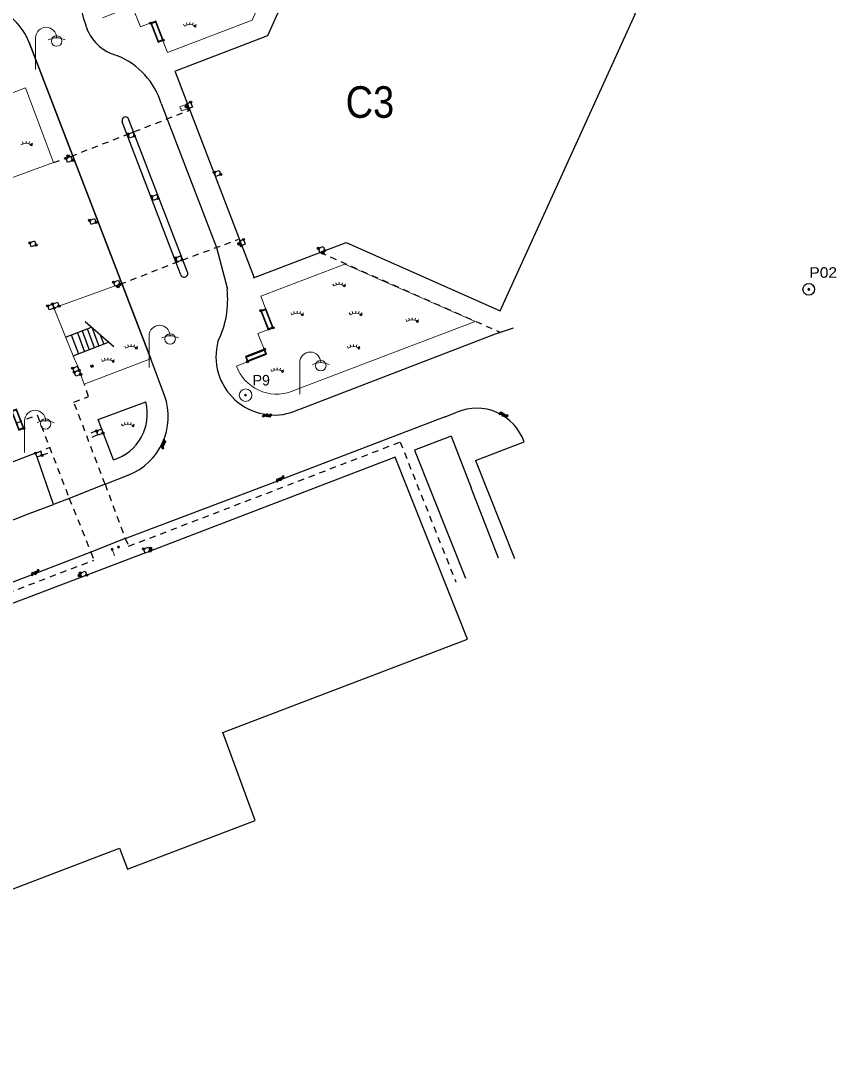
# Model space of a CAD drawing. Extents: x -89052 to -88824, y -100830 to -100594.
# Drawn here: x -88916.9 to -88839.4, y -100825.7 to -100726.8 of the extents above; entities that cross this region are included whole.
import ezdxf

# ---------------------------------------------------------------- set-up
doc = ezdxf.new("R2010")
doc.units = 0
doc.header["$LTSCALE"] = 0.4
doc.header["$PDMODE"] = 32
doc.header["$PDSIZE"] = 0.2
doc.linetypes.add('SHORT_DASHED', pattern=[2.7, 1.5, -1.2])
for name, color, linetype, lineweight in [('10', 7, 'Continuous', 25), ('12', 7, 'Continuous', 13), ('17', 7, 'Continuous', 13), ('2', 7, 'Continuous', 13), ('20', 7, 'Continuous', 13), ('22', 7, 'Continuous', 25), ('30', 7, 'Continuous', 25), ('32', 7, 'Continuous', 13)]:
    doc.layers.add(name, color=color, linetype=linetype, lineweight=lineweight)

msp = doc.modelspace()

# ---------------------------------------------------------------- hatches: boundary and pattern name
at = {"layer": '30'}
for points in [[(-88901.1736, -100735.0535, 1), (-88901.1736, -100734.8132, 1)], [(-88912.2903, -100739.632, 1), (-88912.5307, -100739.632, 1)], [(-88896.1622, -100748.0965, 1), (-88896.1622, -100747.8562, 1)], [(-88888.19, -100748.951, 1), (-88888.19, -100748.7107, 1)], [(-88907.7841, -100752.0349, 1), (-88907.5437, -100752.0349, 1)], [(-88904.5831, -100777.0532, 1), (-88904.5831, -100776.8129, 1)], [(-88911.3211, -100779.6168, 1), (-88911.3211, -100779.3765, 1)]]:
    msp.add_hatch(color=256, dxfattribs=at).paths.add_polyline_path(points)

# ---------------------------------------------------------------- linework, layer by layer
at = {"layer": '10'}
for p, q in [((-88893.462, -100728.217), (-88902.28, -100731.604)), ((-88902.219, -100731.629), (-88894.725, -100751.216)), ((-88901.064, -100750.677), (-88906.623, -100736.188)), ((-88903.243, -100762.386), (-88904.552, -100758.916)), ((-88911.361, -100759.995), (-88911.51, -100759.607)), ((-88889.997, -100763.557), (-88890.864, -100763.89)), ((-88876.654, -100764.45), (-88875.446, -100763.973)), ((-88876.654, -100764.45), (-88892.209, -100770.39)), ((-88875.995, -100766.264), (-88879.466, -100767.597)), ((-88875.995, -100766.264), (-88874.093, -100771.153)), ((-88873.684, -100768.583), (-88869.056, -100766.78)), ((-88915.513, -100767.867), (-88962.172, -100785.756)), ((-88879.466, -100767.597), (-88874.632, -100779.748)), ((-88873.684, -100768.583), (-88869.979, -100777.897)), ((-88908.894, -100770.83), (-88906.646, -100769.93)), ((-88908.894, -100770.83), (-88912.307, -100772.166)), ((-88906.982, -100775.984), (-88892.209, -100770.39)), ((-88871.486, -100777.854), (-88874.093, -100771.153)), ((-88906.982, -100775.984), (-88910.237, -100777.286))]:
    msp.add_line(p, q, dxfattribs=at)
at = {"layer": '10', "linetype": 'SHORT_DASHED'}
for p, q in [((-88912.151, -100739.663), (-88900.86, -100735.272)), ((-88913.808, -100740.237), (-88912.605, -100739.847)), ((-88901.571, -100749.517), (-88896.206, -100747.545)), ((-88907.477, -100751.826), (-88901.571, -100749.517)), ((-88888.467, -100748.791), (-88871.294, -100756.395)), ((-88910.473, -100762.477), (-88910.859, -100761.327)), ((-88909.696, -100765.763), (-88910.641, -100766.111)), ((-88909.608, -100766.143), (-88910.498, -100766.508)), ((-88915.513, -100767.867), (-88914.184, -100767.333)), ((-88914.9, -100768.076), (-88914.025, -100767.746)), ((-88908.894, -100770.83), (-88906.982, -100775.984)), ((-88906.982, -100775.984), (-88906.66, -100776.717)), ((-88959.549, -100796.926), (-88909.961, -100778.04))]:
    msp.add_line(p, q, dxfattribs=at)
at = {"layer": '10'}
for points in [[(-88858.449, -100726.103), (-88871.464, -100719.996), (-88871.918, -100719.786), (-88883.797, -100714.449), (-88884.298, -100714.24), (-88886.806, -100713.369), (-88893.462, -100728.217)], [(-88894.795, -100751.203), (-88885.983, -100747.847), (-88871.325, -100754.337), (-88858.449, -100726.103)], [(-88904.552, -100758.916), (-88916.102, -100728.857), (-88904.552, -100758.916)], [(-88903.548, -100734.656), (-88898.296, -100748.313), (-88897.257, -100752.286)], [(-88901.697, -100750.933), (-88902.124, -100749.776), (-88907.258, -100736.398)], [(-88870.09, -100756.005), (-88871.811, -100756.559), (-88889.997, -100763.557)], [(-88908.1, -100768.506), (-88909.565, -100764.676), (-88905.022, -100763.001)], [(-88975.729, -100804.367), (-88969.05, -100821.71), (-88957.538, -100817.409), (-88954.503, -100825.654), (-88942.36, -100821.022), (-88943.102, -100819.007), (-88907.517, -100805.396), (-88906.773, -100807.416), (-88894.621, -100802.78), (-88897.701, -100794.412), (-88874.427, -100785.533), (-88881.302, -100768.25), (-88904.622, -100777.179)], [(-88912.307, -100772.166), (-88913.81, -100772.742), (-88915.356, -100768.265)], [(-88910.237, -100777.286), (-88915.503, -100779.32), (-88938.536, -100788.097), (-88961.833, -100796.99), (-88979.642, -100803.79)], [(-88905.058, -100777.344), (-88910.642, -100779.471), (-88958.2, -100797.556), (-88963.689, -100799.791)]]:
    msp.add_lwpolyline(points, dxfattribs=at)
for points in [[(-88900.97, -100735.129), (-88901.149, -100734.665), (-88900.761, -100734.516), (-88900.582, -100734.98)], [(-88906.714, -100737.545), (-88906.25, -100737.365), (-88906.102, -100737.753), (-88906.566, -100737.933)], [(-88912.61, -100739.845), (-88912.146, -100739.665), (-88911.998, -100740.053), (-88912.462, -100740.233)], [(-88898.516, -100741.18), (-88898.052, -100741), (-88897.904, -100741.388), (-88898.368, -100741.568)], [(-88904.452, -100743.467), (-88903.988, -100743.287), (-88903.84, -100743.675), (-88904.304, -100743.855)], [(-88910.365, -100745.747), (-88909.901, -100745.567), (-88909.753, -100745.955), (-88910.217, -100746.135)], [(-88895.95, -100748.172), (-88896.129, -100747.708), (-88895.741, -100747.559), (-88895.562, -100748.023)], [(-88916.058, -100747.886), (-88915.594, -100747.706), (-88915.446, -100748.094), (-88915.91, -100748.274)], [(-88888, -100748.613), (-88888.464, -100748.792), (-88888.613, -100748.404), (-88888.149, -100748.225)], [(-88902.183, -100749.309), (-88901.719, -100749.129), (-88901.571, -100749.517), (-88902.035, -100749.697)], [(-88908.089, -100751.618), (-88907.625, -100751.438), (-88907.477, -100751.826), (-88907.941, -100752.006)], [(-88914.352, -100753.877), (-88913.888, -100753.698), (-88913.739, -100754.086), (-88914.203, -100754.265)], [(-88913.888, -100753.698), (-88913.424, -100753.519), (-88913.275, -100753.907), (-88913.739, -100754.086)], [(-88911.974, -100759.786), (-88911.51, -100759.607), (-88911.361, -100759.995), (-88911.825, -100760.174)], [(-88911.825, -100760.174), (-88911.361, -100759.995), (-88911.212, -100760.383), (-88911.676, -100760.562)], [(-88909.701, -100765.761), (-88909.237, -100765.581), (-88909.089, -100765.969), (-88909.553, -100766.149)], [(-88915.513, -100767.867), (-88915.049, -100767.688), (-88914.9, -100768.076), (-88915.364, -100768.255)], [(-88905.234, -100776.971), (-88904.77, -100776.791), (-88904.622, -100777.179), (-88905.086, -100777.359)], [(-88911.254, -100779.263), (-88910.79, -100779.083), (-88910.642, -100779.471), (-88911.106, -100779.651)]]:
    msp.add_lwpolyline(points, close=True, dxfattribs=at)
at = {"layer": '10', "linetype": 'SHORT_DASHED'}
for points in [[(-88908.894, -100770.83), (-88911.86, -100763.028), (-88910.473, -100762.477)], [(-88959.549, -100796.926), (-88964.745, -100783.189), (-88915.353, -100764.242)], [(-88915.353, -100764.242), (-88912.307, -100772.166), (-88910.237, -100777.286), (-88909.961, -100778.04)], [(-88906.66, -100776.717), (-88880.837, -100766.812), (-88875.547, -100780.112)]]:
    msp.add_lwpolyline(points, dxfattribs=at)
at = {"layer": '10'}
for centre, radius, start, end in [((-88905.206, -100724.898), 5.9766, 116.38498, 202.17782), ((-88921.642, -100731.015), 5.9455, 21.28244, 119.20746), ((-88906.705, -100725.999), 4.2131, 195.99583, 256.37901), ((-88910.498, -100736.829), 7.2818, 17.36247, 67.4164), ((-88906.952, -100736.253), 0.3354, 11.17591, 205.35422), ((-88901.378, -100750.814), 0.3405, 200.45756, 23.57192), ((-88905.928, -100753.347), 8.6894, 333.36123, 6.97614), ((-88892.809, -100758.7), 5.5468, 164.77116, 290.56049), ((-88908.826, -100764.407), 5.9375, 291.03844, 19.89984), ((-88909.43, -100764.152), 4.5526, 286.98614, 14.6341), ((-88873.577, -100768.398), 4.8018, 19.69155, 112.91273)]:
    msp.add_arc(centre, radius, start, end, dxfattribs=at)
for p in [(-88900.761, -100734.516), (-88900.97, -100735.129), (-88906.709, -100737.547), (-88906.102, -100737.753), (-88912.605, -100739.847), (-88911.998, -100740.053), (-88898.511, -100741.182), (-88897.904, -100741.388), (-88904.447, -100743.469), (-88903.84, -100743.675), (-88910.36, -100745.749), (-88909.753, -100745.955), (-88895.741, -100747.559), (-88916.053, -100747.888), (-88915.446, -100748.094), (-88895.95, -100748.172), (-88888.613, -100748.404), (-88888, -100748.613), (-88902.178, -100749.311), (-88901.571, -100749.517), (-88908.084, -100751.62), (-88907.477, -100751.826), (-88914.352, -100753.877), (-88913.888, -100753.698), (-88913.739, -100754.086), (-88913.275, -100753.907), (-88911.974, -100759.786), (-88911.825, -100760.174), (-88911.361, -100759.995), (-88911.212, -100760.383), (-88909.696, -100765.763), (-88909.089, -100765.969), (-88915.513, -100767.867), (-88914.9, -100768.076), (-88905.229, -100776.973), (-88904.622, -100777.179), (-88911.249, -100779.265), (-88910.642, -100779.471)]:
    msp.add_point(p, dxfattribs=at)
at = {"layer": '12', "lineweight": 25}
msp.add_lwpolyline([(-88937.052, -100781.609), (-88934.663, -100780.705), (-88932.4, -100779.821), (-88930.152, -100778.979), (-88927.717, -100778.062), (-88925.24, -100777.106), (-88923.099, -100776.293), (-88920.819, -100775.402), (-88918.376, -100774.474), (-88917.483, -100774.159), (-88916.113, -100773.606), (-88913.81, -100772.742)], dxfattribs=at)
at = {"layer": '17'}
for p, q in [((-88915.503, -100731.402), (-88915.503, -100728.402)), ((-88904.713, -100759.722), (-88904.713, -100756.722)), ((-88890.39, -100762.26), (-88890.39, -100759.26)), ((-88916.551, -100767.794), (-88916.551, -100764.794))]:
    msp.add_line(p, q, dxfattribs=at)
for centre in [(-88913.503, -100728.702), (-88902.713, -100757.022), (-88888.39, -100759.56), (-88914.551, -100765.094)]:
    msp.add_circle(centre, 0.5, dxfattribs=at)
for centre, radius, start, end in [((-88914.503, -100728.402), 1, 0, 180), ((-88913.503, -100730.102), 1.7, 61.92751, 118.07249), ((-88903.713, -100756.722), 1, 0, 180), ((-88902.713, -100758.422), 1.7, 61.92751, 118.07249), ((-88889.39, -100759.26), 1, 0, 180), ((-88888.39, -100760.96), 1.7, 61.92751, 118.07249), ((-88915.551, -100764.794), 1, 0, 180), ((-88914.551, -100766.494), 1.7, 61.92751, 118.07249)]:
    msp.add_arc(centre, radius, start, end, dxfattribs=at)
at = {"layer": '2', "lineweight": 25}
for p, q in [((-88910.773, -100755.344), (-88908.075, -100757.74)), ((-88912.654, -100756.833), (-88910.194, -100755.887)), ((-88911.524, -100756.443), (-88910.846, -100758.234)), ((-88911.081, -100756.246), (-88910.403, -100758.037)), ((-88910.6, -100756.036), (-88909.922, -100757.827)), ((-88910.157, -100755.912), (-88909.479, -100757.703)), ((-88912.116, -100756.628), (-88911.438, -100758.419)), ((-88911.917, -100758.614), (-88908.567, -100757.314)), ((-88909.381, -100756.567), (-88909.012, -100757.517))]:
    msp.add_line(p, q, dxfattribs=at)
msp.add_circle((-88841.9891, -100752.301), 0.5533, dxfattribs=at)
at = {"layer": '2'}
msp.add_circle((-88895.537, -100762.359), 0.6, dxfattribs=at)
for p in [(-88841.989, -100752.301), (-88895.537, -100762.359)]:
    msp.add_point(p, dxfattribs=at)
at = {"layer": '20'}
for p, q in [((-88901.343, -100727.285), (-88901.453, -100727.118)), ((-88901.107, -100727.175), (-88901.166, -100726.981)), ((-88900.843, -100727.135), (-88900.843, -100726.935)), ((-88900.584, -100727.173), (-88900.527, -100726.982)), ((-88900.343, -100727.285), (-88900.233, -100727.118)), ((-88916.673, -100738.464), (-88916.732, -100738.27)), ((-88916.409, -100738.424), (-88916.409, -100738.224)), ((-88916.15, -100738.462), (-88916.093, -100738.271)), ((-88915.909, -100738.574), (-88915.799, -100738.407)), ((-88887.144, -100751.973), (-88887.254, -100751.806)), ((-88886.908, -100751.863), (-88886.967, -100751.669)), ((-88886.644, -100751.823), (-88886.644, -100751.623)), ((-88886.385, -100751.861), (-88886.328, -100751.67)), ((-88886.144, -100751.973), (-88886.034, -100751.806)), ((-88890.904, -100754.607), (-88890.963, -100754.413)), ((-88890.64, -100754.567), (-88890.64, -100754.367)), ((-88890.381, -100754.605), (-88890.324, -100754.414)), ((-88885.33, -100754.607), (-88885.389, -100754.413)), ((-88885.066, -100754.567), (-88885.066, -100754.367)), ((-88884.807, -100754.605), (-88884.75, -100754.414)), ((-88891.14, -100754.717), (-88891.25, -100754.55)), ((-88890.14, -100754.717), (-88890.03, -100754.55)), ((-88885.566, -100754.717), (-88885.676, -100754.55)), ((-88884.566, -100754.717), (-88884.456, -100754.55)), ((-88880.202, -100755.35), (-88880.312, -100755.183)), ((-88879.966, -100755.24), (-88880.025, -100755.046)), ((-88879.702, -100755.2), (-88879.702, -100755)), ((-88879.443, -100755.238), (-88879.386, -100755.047)), ((-88879.202, -100755.35), (-88879.092, -100755.183)), ((-88906.917, -100757.882), (-88907.027, -100757.715)), ((-88906.681, -100757.772), (-88906.74, -100757.578)), ((-88906.417, -100757.732), (-88906.417, -100757.532)), ((-88906.158, -100757.77), (-88906.101, -100757.579)), ((-88905.917, -100757.882), (-88905.807, -100757.715)), ((-88885.776, -100757.882), (-88885.886, -100757.715)), ((-88885.54, -100757.772), (-88885.599, -100757.578)), ((-88885.276, -100757.732), (-88885.276, -100757.532)), ((-88885.017, -100757.77), (-88884.96, -100757.579)), ((-88884.776, -100757.882), (-88884.666, -100757.715)), ((-88909.126, -100759.148), (-88909.236, -100758.981)), ((-88908.89, -100759.038), (-88908.949, -100758.844)), ((-88908.626, -100758.998), (-88908.626, -100758.798)), ((-88908.367, -100759.036), (-88908.31, -100758.845)), ((-88908.126, -100759.148), (-88908.016, -100758.981)), ((-88893.034, -100760.098), (-88893.144, -100759.931)), ((-88892.798, -100759.988), (-88892.857, -100759.794)), ((-88892.534, -100759.948), (-88892.534, -100759.748)), ((-88892.275, -100759.986), (-88892.218, -100759.795)), ((-88892.034, -100760.098), (-88891.924, -100759.931)), ((-88907.233, -100765.267), (-88907.343, -100765.1)), ((-88906.997, -100765.157), (-88907.056, -100764.963)), ((-88906.733, -100765.117), (-88906.733, -100764.917)), ((-88906.474, -100765.155), (-88906.417, -100764.964)), ((-88906.233, -100765.267), (-88906.123, -100765.1)), ((-88908.23, -100777.008), (-88908.001, -100777.632))]:
    msp.add_line(p, q, dxfattribs=at)
for points in [[(-88907.821, -100721.685), (-88889.479, -100714.496), (-88894.905, -100726.73), (-88902.973, -100729.798), (-88904.135, -100726.803), (-88905.521, -100727.35), (-88906.321, -100725.397), (-88909.143, -100726.489), (-88909.152, -100726.495)], [(-88894.083, -100752.938), (-88886.086, -100749.91), (-88873.708, -100755.354), (-88891.187, -100762.002)], [(-88913.757, -100754.066), (-88911.917, -100758.614), (-88911.527, -100759.586), (-88910.877, -100761.306), (-88904.569, -100758.896), (-88907.319, -100751.742)], [(-88907.319, -100751.742), (-88909.783, -100752.634), (-88913.293, -100753.886)], [(-88896.394, -100759.602), (-88893.58, -100758.476), (-88894.362, -100756.512), (-88892.946, -100755.958), (-88894.083, -100752.938)], [(-88908.107, -100768.505), (-88909.572, -100764.675), (-88905.029, -100763.001)]]:
    msp.add_lwpolyline(points, dxfattribs=at)
msp.add_lwpolyline([(-88918.196, -100741.856), (-88920.932, -100734.856), (-88916.465, -100733.164), (-88913.81, -100740.236)], close=True, dxfattribs=at)
for centre, radius, start, end in [((-88900.8426, -100728.0435), 0.9083, 56.60151, 123.39849), ((-88916.4086, -100739.3325), 0.9083, 56.60151, 123.39849), ((-88886.6436, -100752.7315), 0.9083, 56.60151, 123.39849), ((-88890.6396, -100755.4755), 0.9083, 56.60151, 123.39849), ((-88885.0656, -100755.4755), 0.9083, 56.60151, 123.39849), ((-88879.7016, -100756.1085), 0.9083, 56.60151, 123.39849), ((-88906.4166, -100758.6405), 0.9083, 56.60151, 123.39849), ((-88885.2756, -100758.6405), 0.9083, 56.60151, 123.39849), ((-88908.6256, -100759.9065), 0.9083, 56.60151, 123.39849), ((-88892.5903, -100758.2083), 4.0517, 200.13896, 290.2892), ((-88892.5336, -100760.8565), 0.9083, 56.60151, 123.39849), ((-88909.437, -100764.1515), 4.5526, 286.98614, 14.6341), ((-88906.7326, -100766.0255), 0.9083, 56.60151, 123.39849)]:
    msp.add_arc(centre, radius, start, end, dxfattribs=at)
for p in [(-88900.343, -100727.285), (-88915.909, -100738.574), (-88886.144, -100751.973), (-88890.14, -100754.717), (-88884.566, -100754.717), (-88879.202, -100755.35), (-88905.917, -100757.882), (-88884.776, -100757.882), (-88908.126, -100759.148), (-88892.034, -100760.098), (-88906.233, -100765.267), (-88908.23, -100777.008), (-88907.62, -100776.786)]:
    msp.add_point(p, dxfattribs=at)
at = {"layer": '22'}
for points in [[(-88903.381, -100728.625), (-88904.081, -100726.821), (-88904.556, -100727.005), (-88903.856, -100728.809)], [(-88904.116, -100726.892), (-88903.45, -100728.598), (-88903.817, -100728.741), (-88904.483, -100727.035)], [(-88892.912, -100755.952), (-88893.612, -100754.148), (-88894.087, -100754.332), (-88893.387, -100756.136)], [(-88893.647, -100754.219), (-88892.981, -100755.925), (-88893.348, -100756.068), (-88894.014, -100754.362)], [(-88895.353, -100759.173), (-88893.549, -100758.473), (-88893.733, -100757.998), (-88895.537, -100758.698)], [(-88893.62, -100758.438), (-88895.326, -100759.104), (-88895.469, -100758.737), (-88893.763, -100758.071)], [(-88917.8, -100763.876), (-88917.1, -100765.68), (-88916.625, -100765.496), (-88917.325, -100763.692)], [(-88917.065, -100765.609), (-88917.731, -100763.903), (-88917.364, -100763.76), (-88916.698, -100765.466)]]:
    msp.add_lwpolyline(points, close=True, dxfattribs=at)
for p in [(-88904.556, -100727.005), (-88903.381, -100728.625), (-88894.087, -100754.332), (-88892.912, -100755.952), (-88893.733, -100757.998), (-88895.353, -100759.173), (-88916.63, -100765.532), (-88916.625, -100765.496)]:
    msp.add_point(p, dxfattribs=at)
at = {"layer": '30', "lineweight": 13}
msp.add_line((-88901.659, -100735.18), (-88901.691, -100735.088), dxfattribs=at)
for points in [[(-88901.639, -100735.346), (-88901.786, -100734.952), (-88901.132, -100734.707), (-88900.985, -100735.101)], [(-88910.273, -100759.54), (-88910.207, -100759.724), (-88910.009, -100759.653), (-88910.075, -100759.469)]]:
    msp.add_lwpolyline(points, close=True, dxfattribs=at)
at = {"layer": '30'}
for centre in [(-88901.1736, -100734.9333), (-88912.4105, -100739.632), (-88896.1622, -100747.9763), (-88888.19, -100748.8309), (-88907.6639, -100752.0349), (-88904.5831, -100776.9331), (-88911.3211, -100779.4967)]:
    msp.add_circle(centre, 0.1202, dxfattribs=at)
at = {"layer": '30', "lineweight": 13}
msp.add_circle((-88910.141, -100759.597), 0.066, dxfattribs=at)
at = {"layer": '32'}
for p, q in [((-88893.837, -100764.313), (-88893.162, -100764.394)), ((-88893.833, -100764.265), (-88893.158, -100764.346)), ((-88893.827, -100764.214), (-88893.151, -100764.295)), ((-88870.754, -100764.435), (-88871.332, -100764.077)), ((-88870.727, -100764.392), (-88871.305, -100764.034)), ((-88870.703, -100764.351), (-88871.281, -100763.992)), ((-88903.541, -100767.311), (-88903.245, -100766.699)), ((-88903.495, -100767.334), (-88903.199, -100766.722)), ((-88903.451, -100767.354), (-88903.155, -100766.741)), ((-88891.946, -100770.13), (-88892.58, -100770.376)), ((-88891.927, -100770.174), (-88892.561, -100770.42)), ((-88891.909, -100770.222), (-88892.543, -100770.468)), ((-88915.24, -100779.06), (-88915.874, -100779.306)), ((-88915.221, -100779.104), (-88915.855, -100779.35)), ((-88915.203, -100779.152), (-88915.837, -100779.398))]:
    msp.add_line(p, q, dxfattribs=at)
for points in [[(-88893.146, -100764.248), (-88893.821, -100764.167), (-88893.845, -100764.363), (-88893.17, -100764.445)], [(-88871.357, -100764.117), (-88870.78, -100764.476), (-88870.675, -100764.308), (-88871.252, -100763.949)], [(-88903.287, -100766.679), (-88903.584, -100767.29), (-88903.406, -100767.377), (-88903.109, -100766.765)], [(-88892.526, -100770.512), (-88891.892, -100770.267), (-88891.963, -100770.082), (-88892.597, -100770.327)], [(-88915.82, -100779.442), (-88915.186, -100779.197), (-88915.257, -100779.012), (-88915.891, -100779.257)]]:
    msp.add_lwpolyline(points, close=True, dxfattribs=at)
for p in [(-88893.845, -100764.363), (-88893.483, -100764.207), (-88893.146, -100764.248), (-88871.357, -100764.117), (-88871.069, -100764.297), (-88870.675, -100764.308), (-88903.436, -100766.984), (-88903.406, -100767.377), (-88903.287, -100766.679), (-88892.209, -100770.39), (-88891.963, -100770.082), (-88892.526, -100770.512), (-88915.257, -100779.012), (-88915.82, -100779.442), (-88915.503, -100779.32)]:
    msp.add_point(p, dxfattribs=at)

# ---------------------------------------------------------------- texts
at = {"layer": '12', "width": 0.9}
msp.add_text('C3', height=3, dxfattribs=at).set_placement((-88886.022, -100736.002))
at = {"layer": '2', "width": 1.1}
msp.add_text('P02', height=1, dxfattribs=at).set_placement((-88841.925, -100751.202))
at = {"layer": '2'}
msp.add_text('P9', height=1, dxfattribs=at).set_placement((-88894.863, -100761.439))

doc.saveas('drawing.dxf')
